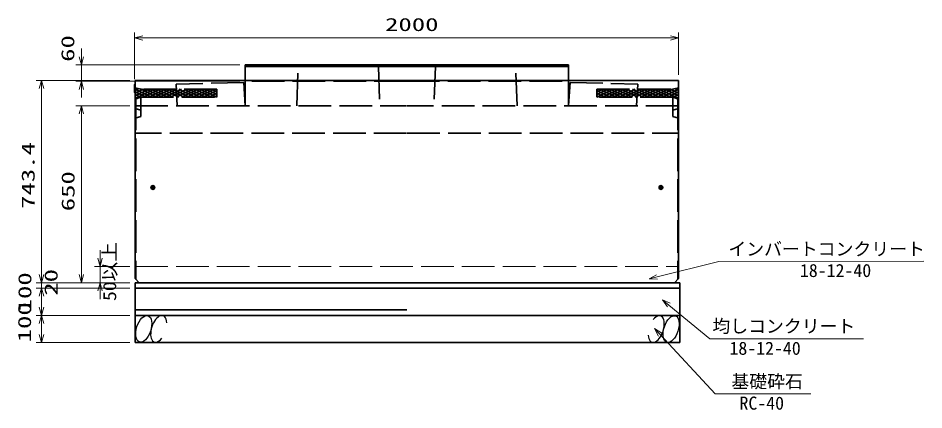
# Model space of a CAD drawing. Units: millimetres on the paper. Extents: x 0 to 1219, y 9 to 859.
# Drawn here: x 694.8 to 861.1, y 438.5 to 510.5 of the extents above; entities that cross this region are included whole.
import ezdxf
from ezdxf.enums import TextEntityAlignment as Align

# ---------------------------------------------------------------- set-up
doc = ezdxf.new("R2010")
doc.units = ezdxf.units.MM
doc.linetypes.add('DASHED', pattern=[7.5, 6, -1.5])
for name, color, linetype, lineweight in [('D-STR-DIM（寸法）', 7, 'Continuous', 13), ('D-STR-HTXT(均しCON-旗)', 7, 'Continuous', 13), ('D-STR-HTXT(基礎砕石-旗)', 7, 'Continuous', 13), ('D-STR-HTXT（旗上げ）', 7, 'Continuous', 13), ('D-STR-STRF(グリ)', 7, 'Continuous', 25), ('D-STR（構造物）', 1, 'Continuous', 35)]:
    doc.layers.add(name, color=color, linetype=linetype, lineweight=lineweight)
doc.styles.add('ＭＳ ゴシック', font='')
doc.styles.get('ＭＳ ゴシック').set_extended_font_data('MS Gothic')

# ---------------------------------------------------------------- blocks, each defined once
blk = doc.blocks.new('_Open30')
at = {"color": 7, "linetype": 'Continuous', "lineweight": 13}
for p, q in [((-1, 0.2679), (0, 0)), ((0, 0), (-1, -0.2679)), ((0, 0), (-1, 0))]:
    blk.add_line(p, q, dxfattribs=at)

msp = doc.modelspace()

# ---------------------------------------------------------------- linework, layer by layer
at = {"layer": 'D-STR-DIM（寸法）'}
for p, q in [((716.174, 499.306), (716.174, 507.852)), ((816.074, 500.061), (816.074, 507.852)), ((717.674, 506.852), (814.574, 506.852)), ((706.403, 503.386), (706.403, 504.886)), ((735.499, 501.886), (705.403, 501.886)), ((706.403, 501.886), (706.403, 498.886)), ((715.274, 499.061), (698.076, 499.061)), ((699.076, 497.561), (699.076, 463.397)), ((735.499, 498.886), (705.403, 498.886)), ((706.403, 497.386), (706.403, 495.886)), ((715.274, 494.386), (705.403, 494.386)), ((706.403, 492.886), (706.403, 463.397)), ((709.835, 466.397), (709.835, 467.897)), ((699.076, 463.397), (699.076, 464.897)), ((715.274, 464.897), (708.835, 464.897)), ((709.835, 464.897), (709.835, 461.897)), ((715.274, 461.897), (698.076, 461.897)), ((715.274, 461.897), (698.076, 461.897)), ((715.274, 460.897), (698.076, 460.897)), ((715.274, 460.897), (698.076, 460.897)), ((699.076, 461.897), (699.076, 460.897)), ((715.274, 461.897), (705.403, 461.897)), ((715.274, 461.897), (708.835, 461.897)), ((699.076, 459.397), (699.076, 457.897)), ((699.076, 459.397), (699.076, 457.397)), ((709.835, 460.397), (709.835, 458.897)), ((715.274, 455.897), (698.076, 455.897)), ((715.274, 455.897), (698.076, 455.897)), ((699.076, 454.397), (699.076, 452.397)), ((715.274, 450.897), (698.076, 450.897))]:
    msp.add_line(p, q, dxfattribs=at)
at = {"layer": 'D-STR-DIM（寸法）', "color": 1, "linetype": 'DASHED'}
msp.add_line((716.274, 464.897), (816.074, 464.897), dxfattribs=at)
at = {"layer": 'D-STR-HTXT(均しCON-旗)'}
msp.add_lwpolyline([(850.03, 451.587), (821.823, 451.587), (814.264, 457.801)], dxfattribs=at)
at = {"layer": 'D-STR-HTXT(基礎砕石-旗)'}
msp.add_lwpolyline([(840.345, 441.508), (822.774, 441.508), (812.684, 452.374)], dxfattribs=at)
at = {"layer": 'D-STR-HTXT（旗上げ）'}
msp.add_lwpolyline([(861.107, 465.868), (823.474, 465.82), (812.111, 462.956)], dxfattribs=at)
at = {"layer": 'D-STR-STRF(グリ)'}
for centre, major_axis in [((717.849, 453.42), (0.79, 2.421)), ((814.698, 453.374), (-0.79, -2.421))]:
    msp.add_ellipse(centre, major_axis=major_axis, ratio=0.5139, dxfattribs=at)
for centre, start_param, end_param in [((720.59, 453.42), 5.3575563, 10.3750652), ((811.958, 453.374), 2.2159636, 7.2334726)]:
    msp.add_ellipse(centre, major_axis=(0.79, 2.421), ratio=0.5139, start_param=start_param, end_param=end_param, dxfattribs=at)
at = {"layer": 'D-STR（構造物）'}
for p, q in [((736.499, 501.886), (736.499, 499.061)), ((766.174, 501.886), (736.499, 501.886)), ((736.499, 501.636), (766.174, 501.636)), ((766.174, 501.608), (736.499, 501.608)), ((766.174, 501.886), (795.849, 501.886)), ((795.849, 501.636), (766.174, 501.636)), ((766.174, 501.608), (795.849, 501.608)), ((795.849, 501.886), (795.849, 499.061)), ((716.274, 462.647), (716.274, 499.061)), ((716.274, 499.061), (766.174, 499.061)), ((816.074, 499.061), (766.174, 499.061)), ((816.074, 462.647), (816.074, 499.061)), ((716.174, 498.306), (716.274, 498.406)), ((716.174, 496.806), (716.174, 498.306)), ((716.274, 496.706), (716.174, 496.806)), ((719.074, 479.386), (719.974, 479.386)), ((719.524, 479.836), (719.524, 478.935)), ((813.274, 479.386), (812.374, 479.386)), ((812.824, 479.836), (812.824, 478.935)), ((717.024, 461.897), (716.274, 462.647)), ((815.324, 461.897), (816.074, 462.647)), ((816.274, 461.897), (716.274, 461.897)), ((716.274, 461.897), (716.274, 460.897)), ((716.274, 460.897), (816.274, 460.897)), ((716.274, 460.897), (816.274, 460.897)), ((716.274, 460.897), (716.274, 455.897)), ((766.174, 461.897), (717.024, 461.897)), ((766.174, 461.897), (815.324, 461.897)), ((816.274, 461.897), (816.274, 460.897)), ((816.274, 460.897), (816.274, 455.897)), ((716.274, 456.902), (766.174, 456.902)), ((716.274, 455.897), (816.274, 455.897)), ((716.274, 455.897), (716.274, 450.897)), ((716.274, 455.897), (816.274, 455.897)), ((816.274, 455.897), (816.274, 450.897)), ((716.274, 450.897), (816.274, 450.897))]:
    msp.add_line(p, q, dxfattribs=at)
at = {"layer": 'D-STR（構造物）', "linetype": 'DASHED'}
for p, q in [((745.949, 494.386), (746.199, 501.608)), ((760.949, 501.608), (761.199, 494.386)), ((771.399, 501.608), (771.149, 494.386)), ((786.399, 494.386), (786.149, 501.608)), ((736.499, 499.061), (736.499, 494.386)), ((795.849, 499.061), (795.849, 494.386)), ((716.273, 497.211), (716.952, 497.55)), ((717.773, 497.461), (716.273, 496.711)), ((719.773, 497.461), (716.273, 495.711)), ((716.273, 497.461), (719.273, 495.961)), ((718.773, 497.461), (716.273, 496.211)), ((717.324, 497.461), (716.274, 497.714)), ((717.225, 497.485), (720.273, 495.961)), ((731.274, 497.461), (717.324, 497.461)), ((717.773, 495.961), (720.773, 497.461)), ((721.273, 495.961), (718.273, 497.461)), ((718.773, 495.961), (721.773, 497.461)), ((722.273, 495.961), (719.273, 497.461)), ((719.773, 495.961), (722.773, 497.461)), ((723.273, 495.961), (720.273, 497.461)), ((723.773, 497.461), (720.773, 495.961)), ((721.273, 497.461), (724.273, 495.961)), ((724.773, 497.461), (721.773, 495.961)), ((722.273, 497.461), (725.273, 495.961)), ((725.773, 497.461), (722.773, 495.961)), ((723.273, 497.461), (726.273, 495.961)), ((723.773, 495.961), (726.773, 497.461)), ((736.224, 498.636), (723.774, 498.386)), ((723.774, 498.386), (724.009, 494.386)), ((727.273, 495.961), (724.273, 497.461)), ((724.773, 495.961), (727.773, 497.461)), ((728.273, 495.961), (725.273, 497.461)), ((725.773, 495.961), (728.773, 497.461)), ((729.273, 495.961), (726.273, 497.461)), ((729.773, 497.461), (726.773, 495.961)), ((727.273, 497.461), (730.273, 495.961)), ((727.773, 495.961), (730.773, 497.461)), ((728.273, 497.461), (731.274, 495.96)), ((731.274, 496.46), (729.273, 497.461)), ((730.273, 497.461), (731.274, 496.96)), ((731.274, 495.961), (731.274, 497.461)), ((736.224, 498.636), (736.474, 494.386)), ((766.174, 498.886), (736.499, 498.886)), ((766.174, 498.886), (795.849, 498.886)), ((796.124, 498.636), (795.874, 494.386)), ((796.124, 498.636), (808.574, 498.386)), ((802.075, 497.461), (801.074, 496.96)), ((804.075, 497.461), (801.074, 495.96)), ((801.074, 497.461), (815.023, 497.461)), ((801.074, 495.961), (801.074, 497.461)), ((801.074, 496.46), (803.075, 497.461)), ((804.575, 495.961), (801.575, 497.461)), ((805.075, 497.461), (802.075, 495.961)), ((802.575, 497.461), (805.575, 495.961)), ((803.075, 495.961), (806.075, 497.461)), ((806.575, 495.961), (803.575, 497.461)), ((804.075, 495.961), (807.075, 497.461)), ((807.575, 495.961), (804.575, 497.461)), ((805.075, 495.961), (808.075, 497.461)), ((808.575, 495.961), (805.575, 497.461)), ((809.075, 497.461), (806.075, 495.961)), ((806.575, 497.461), (809.575, 495.961)), ((810.075, 497.461), (807.075, 495.961)), ((807.575, 497.461), (810.575, 495.961)), ((811.075, 497.461), (808.075, 495.961)), ((808.574, 498.386), (808.338, 494.386)), ((808.575, 497.461), (811.575, 495.961)), ((809.075, 495.961), (812.075, 497.461)), ((812.575, 495.961), (809.575, 497.461)), ((810.075, 495.961), (813.075, 497.461)), ((813.575, 495.961), (810.575, 497.461)), ((811.075, 495.961), (814.075, 497.461)), ((814.575, 495.961), (811.575, 497.461)), ((815.122, 497.485), (812.075, 495.961)), ((812.575, 497.461), (816.075, 495.711)), ((816.075, 497.461), (813.075, 495.961)), ((813.575, 497.461), (816.075, 496.211)), ((814.575, 497.461), (816.075, 496.711)), ((815.023, 497.461), (816.074, 497.714)), ((816.075, 497.211), (815.395, 497.55)), ((716.273, 496.961), (718.273, 495.961)), ((716.273, 496.461), (717.273, 495.961)), ((716.274, 495.634), (717.324, 495.961)), ((716.424, 495.886), (716.424, 462.497)), ((717.323, 495.961), (731.274, 495.961)), ((717.324, 495.961), (717.324, 492.403)), ((731.274, 497.211), (728.773, 495.961)), ((731.274, 496.711), (729.773, 495.961)), ((730.773, 495.961), (731.274, 496.211)), ((801.074, 497.211), (803.575, 495.961)), ((801.074, 496.711), (802.575, 495.961)), ((801.575, 495.961), (801.074, 496.211)), ((815.025, 495.961), (801.074, 495.961)), ((816.075, 496.961), (814.075, 495.961)), ((815.024, 495.961), (815.024, 492.403)), ((816.074, 495.634), (815.024, 495.961)), ((816.075, 496.461), (815.075, 495.961)), ((815.924, 495.886), (815.924, 462.497)), ((716.274, 494.386), (766.124, 494.386)), ((816.074, 494.386), (766.224, 494.386)), ((716.274, 493.868), (717.324, 493.6)), ((717.324, 492.403), (716.274, 492.134)), ((816.074, 493.868), (815.024, 493.6)), ((815.024, 492.403), (816.074, 492.134)), ((766.124, 489.386), (716.274, 489.386)), ((766.224, 489.386), (816.074, 489.386))]:
    msp.add_line(p, q, dxfattribs=at)
at = {"layer": 'D-STR（構造物）'}
for centre, radius in [((719.524, 479.386), 0.35), ((719.524, 479.386), 0.3), ((812.824, 479.386), 0.35), ((812.824, 479.386), 0.3)]:
    msp.add_circle(centre, radius, dxfattribs=at)

# ---------------------------------------------------------------- block references
at = {"layer": 'D-STR-DIM（寸法）', "xscale": 1.5, "yscale": 1.5}
for p, rotation in [((716.174, 506.852), 180), ((706.403, 501.886), 270), ((699.076, 499.061), 90), ((706.403, 498.886), 90), ((706.403, 494.386), 90), ((709.835, 464.897), 270), ((699.076, 461.897), 270), ((699.076, 461.897), 270), ((706.403, 461.897), 270), ((699.076, 460.897), 90), ((699.076, 460.897), 90), ((709.835, 461.897), 90), ((699.076, 455.897), 270), ((699.076, 455.897), 90), ((699.076, 450.897), 270)]:
    msp.add_blockref('_Open30', p, dxfattribs=dict(at, rotation=rotation))
msp.add_blockref('_Open30', (816.074, 506.852), dxfattribs=at)
at = {"layer": 'D-STR-HTXT(均しCON-旗)', "xscale": 1.5, "yscale": 1.5, "rotation": 140.57786}
msp.add_blockref('_Open30', (813.105, 458.753), dxfattribs=at)
at = {"layer": 'D-STR-HTXT(基礎砕石-旗)', "xscale": 1.5, "yscale": 1.5, "rotation": 132.88015}
msp.add_blockref('_Open30', (811.663, 453.473), dxfattribs=at)
at = {"layer": 'D-STR-HTXT（旗上げ）', "xscale": 1.5, "yscale": 1.5, "rotation": 194.1476}
msp.add_blockref('_Open30', (810.656, 462.59), dxfattribs=at)

# ---------------------------------------------------------------- texts
at = {"layer": 'D-STR-DIM（寸法）', "style": 'ＭＳ ゴシック', "width": 1.5}
msp.add_text('2000', height=2.405, dxfattribs=at).set_placement((762.165, 507.389), align=Align.BOTTOM_LEFT)
at = {"layer": 'D-STR-DIM（寸法）', "style": 'ＭＳ ゴシック'}
for s, width, p in [('60', 1.5, (705.822, 502.457)), ('743.4', 1.5, (698.539, 475.444)), ('650', 1.5, (705.866, 475.016)), ('50以上', 1.1, (713.51, 458.541)), ('20', 1.5, (702.748, 459.509)), ('100', 1.5, (697.93, 456.45)), ('100', 1.5, (697.877, 450.947))]:
    msp.add_text(s, height=2.405, rotation=90, dxfattribs=dict(at, width=width)).set_placement(p, align=Align.BOTTOM_LEFT)
at = {"layer": 'D-STR-HTXT(均しCON-旗)', "style": 'ＭＳ ゴシック'}
for s, p in [('均しコンクリート', (822.27, 451.997)), ('18-12-40', (825.404, 447.936))]:
    msp.add_text(s, height=2.405, dxfattribs=at).set_placement(p, align=Align.BOTTOM_LEFT)
at = {"layer": 'D-STR-HTXT(基礎砕石-旗)', "style": 'ＭＳ ゴシック'}
for s, p in [('基礎砕石', (825.758, 441.842)), ('RC-40', (827.246, 437.857))]:
    msp.add_text(s, height=2.405, dxfattribs=at).set_placement(p, align=Align.BOTTOM_LEFT)
at = {"layer": 'D-STR-HTXT（旗上げ）', "style": 'ＭＳ ゴシック'}
for s, p in [('インバートコンクリート', (825.204, 466.165)), ('18-12-40', (838.346, 462.217))]:
    msp.add_text(s, height=2.405, dxfattribs=at).set_placement(p, align=Align.BOTTOM_LEFT)

doc.saveas('drawing.dxf')
